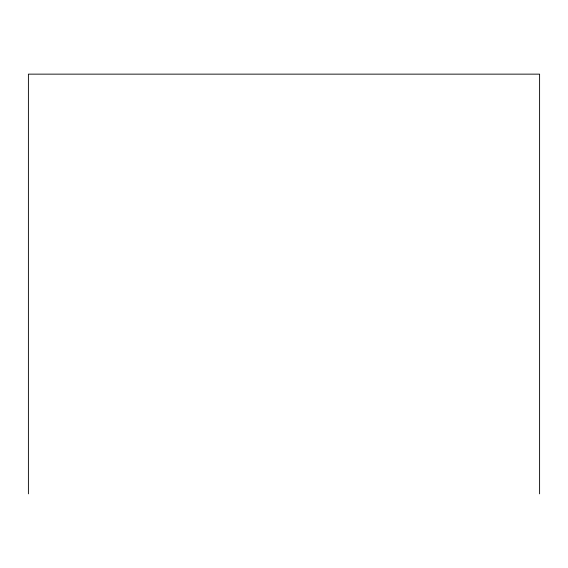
<?xml version="1.0" encoding="UTF-8"?>
<svg xmlns="http://www.w3.org/2000/svg" width="568" height="568" viewBox="0 0 568 568"><rect width="100%" height="100%" fill="white"/><g stroke="black" fill="none" stroke-linecap="round" stroke-linejoin="round"><path stroke-width="0.85" d="M539.6 493.855L539.6 74.145L28.4 74.145L28.4 493.855"/></g></svg>
